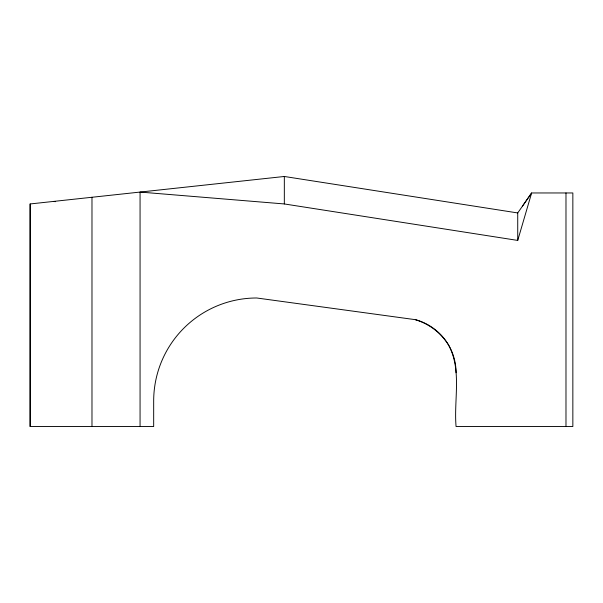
<?xml version="1.0" encoding="UTF-8"?>
<svg xmlns="http://www.w3.org/2000/svg" width="603" height="603" viewBox="0 0 603 603"><rect width="100%" height="100%" fill="white"/><g stroke="black" fill="none" stroke-linecap="round" stroke-linejoin="round"><path stroke-width="0.9" d="M30.15 426.525L30.15 203.95L284.33 176.475L517.728 212.942L531.635 192.96L572.85 192.96L572.85 426.525L456.064 426.525C453.75 399.661 461.973 370.242 448.707 345.27C441.095 332.924 429.23 323.819 415.331 319.665L256.72 297.988A103.045 103.045 0 0 0 153.675 401.033L153.675 426.525L30.15 426.525L30.15 203.95M140.062 426.525L140.062 192.071L284.33 203.95L517.728 240.424L531.635 192.96L522.364 206.279M53.524 201.425L55.386 201.681M565.983 192.96L565.983 426.525M517.728 212.942L517.728 240.424M284.33 176.475L284.33 203.95M91.98 197.264L91.98 426.525M415.331 319.665A54.956 54.956 0 0 1 456.064 372.744"/></g></svg>
